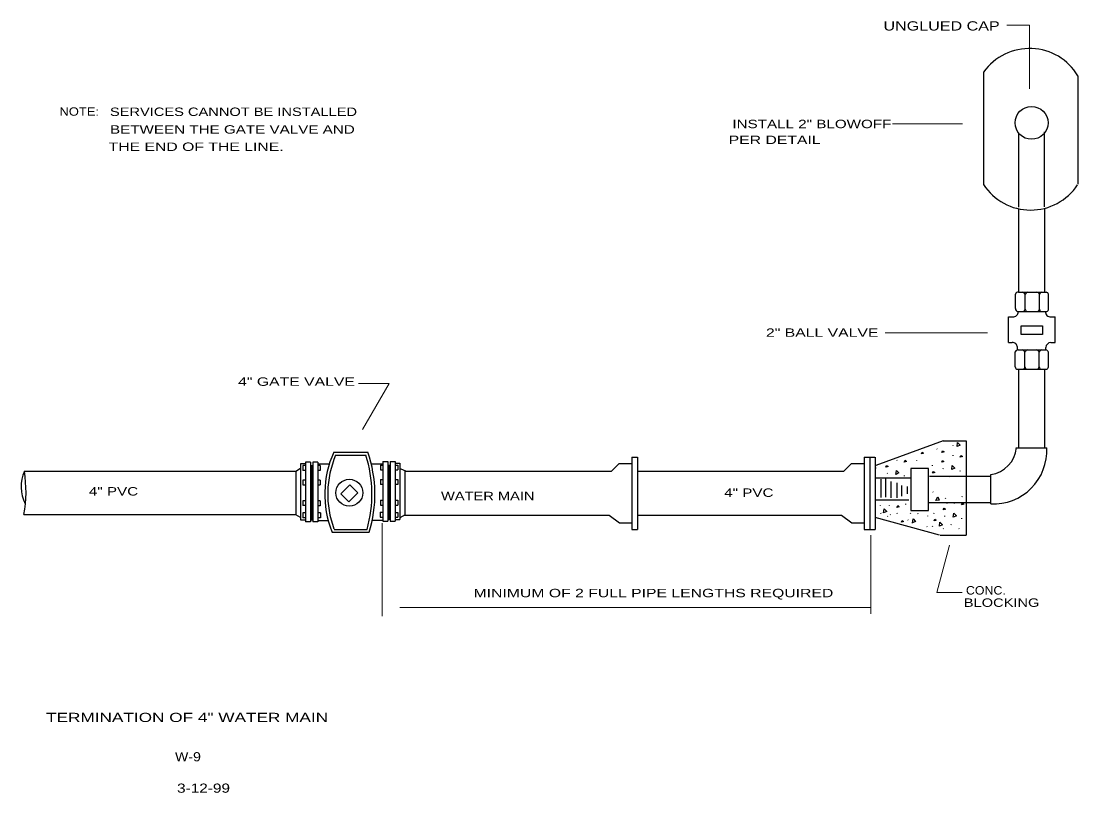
# Model space of a CAD drawing. Extents: x -7025 to 22381, y -5992 to 22381.
import ezdxf

# ---------------------------------------------------------------- set-up
doc = ezdxf.new("R2010")
doc.units = 0
doc.header["$LTSCALE"] = 44
doc.layers.add('10', color=7, linetype='Continuous', lineweight=25)
doc.layers.add('8', color=7, linetype='Continuous', lineweight=25)
doc.layers.add('63', color=7, linetype='Continuous')

msp = doc.modelspace()

# ---------------------------------------------------------------- linework, layer by layer
at = {"layer": '10', "lineweight": 13}
for p in [(5860.09, 4045.84), (6159.44, 3211.02)]:
    msp.add_line(p, (6159.44, 4045.84), dxfattribs=at)
at = {"layer": '10'}
for p, q in [((5556.34, 3431.83), (5556.34, 1960.63)), ((6789.62, 3382.92), (6789.62, 1963.59)), ((6014.85, 1646.72), (6014.85, 554.8)), ((6351.7, 1653.63), (6351.7, 555.09)), ((6014.85, -455.02), (6014.85, -1479.97)), ((6351.7, -455.02), (6351.7, -1479.97)), ((5986, -1479.97), (6383.66, -1479.97)), ((5336.35, -1850.73), (5650.95, -1850.73)), ((5650.95, -2215.08), (5650.95, -1831.58)), ((5336.35, -2193.99), (5650.95, -2193.99))]:
    msp.add_line(p, q, dxfattribs=at)
for centre, radius, start, end in [((6171.67, 2364.19), 737.02, 213.30888, 326.50744), ((5593.2, -1439.93), 395.89, 278.38764, 354.36289), ((5683.12, -1515.14), 700.68, 267.36812, 2.87343)]:
    msp.add_arc(centre, radius, start, end, dxfattribs=at)
msp.add_ellipse((6153.35, 3003.5), major_axis=(621.45, 403.25), ratio=0.99064, start_param=6.244953, end_param=8.2236224, dxfattribs=at)
at = {"layer": '8', "lineweight": 13}
for p, q in [((4364.6, 2753.58), (5280.19, 2753.58)), ((4268.41, 22.2), (5606.83, 22.2)), ((-2303.35, -2466.52), (-2303.35, -3679.88)), ((4084.15, -2622.54), (4084.15, -3653.6)), ((-2072.76, -3568.96), (4076.83, -3568.96))]:
    msp.add_line(p, q, dxfattribs=at)
at = {"layer": '8'}
for p, q in [((6353.02, 1667.45), (6353.02, 2647.99)), ((6016.43, 1664), (6016.43, 2623.45)), ((6011.91, 555.09), (6323.93, 555.09)), ((6328.81, 555.09), (6374.18, 555.09)), ((5972.79, 338.07), (5972.79, 527.19)), ((6101.04, 331.07), (6101.04, 525.81)), ((6287.2, 331.37), (6287.2, 524.5)), ((6407.29, 331.3), (6407.29, 523.89)), ((6004.32, 302.31), (6384.9, 302.31)), ((6441.15, 231.13), (6492.77, 231.13)), ((6492.77, -105.49), (6492.77, 229.65)), ((5881.3, -104.04), (5929.37, -104.04)), ((6435.28, -105.49), (6492.77, -105.49)), ((5971.55, -420.88), (5971.55, -224.95)), ((5999.48, -199.18), (5999.48, -164.66)), ((6009.12, -200.62), (6321.15, -200.62)), ((6098.25, -424.64), (6098.25, -229.91)), ((6284.41, -424.35), (6284.41, -231.21)), ((6326.02, -200.62), (6371.39, -200.62)), ((6372, -199.17), (6372, -168.15)), ((6404.51, -424.42), (6404.51, -231.82)), ((6003.22, -455.02), (6383.8, -455.02)), ((5029.44, -1389.75), (4148.33, -1712.98)), ((4944.95, -1493.72), (4948.65, -1499.27)), ((5029.44, -1389.75), (5330.2, -1389.75)), ((5152.97, -1445.65), (5156.67, -1451.21)), ((5330.2, -1389.75), (5330.2, -1851.54)), ((-2938.18, -1539.42), (-2491.16, -1539.42)), ((-2913.03, -1577.84), (-2517.17, -1577.84)), ((960.96, -1604.51), (960.96, -2548.59)), ((960.96, -1604.51), (1032.77, -1604.51)), ((1032.77, -1604.51), (1032.77, -2548.59)), ((3997.35, -1604.51), (3997.35, -2548.59)), ((3997.35, -1604.51), (4137.42, -1604.51)), ((4069.15, -1604.51), (4069.15, -2548.59)), ((4140.96, -1604.51), (4140.96, -2548.59)), ((4422.25, -1643.26), (4425.95, -1648.81)), ((4678.27, -1643.26), (4681.97, -1648.81)), ((5152.97, -1579.17), (5156.67, -1584.72)), ((-6982.69, -1787.37), (-3440.06, -1787.37)), ((-3435.58, -1785.77), (-3370.74, -1747.45)), ((-3435.58, -1785.77), (-3435.58, -2355.15)), ((-3305.9, -1690.39), (-3370.74, -1690.39)), ((-3343.2, -1713.77), (-3343.2, -1777.01)), ((-3305.9, -1713.77), (-3343.2, -1713.77)), ((-3305.9, -1777.01), (-3343.2, -1777.01)), ((-3241.07, -1668.51), (-3306.33, -1668.51)), ((-3305.9, -1668.51), (-3305.9, -2446.56)), ((-3241.07, -1668.51), (-3241.07, -2446.56)), ((-3146.77, -1668.51), (-3211.61, -1668.51)), ((-3211.61, -1668.51), (-3211.61, -2446.56)), ((-3113.71, -1713.77), (-3149.54, -1713.77)), ((-3113.71, -1777.01), (-3149.54, -1777.01)), ((-3146.77, -1668.51), (-3146.77, -2446.56)), ((-3113.71, -1713.71), (-3146.77, -1713.71)), ((-3113.71, -1776.81), (-3146.77, -1776.81)), ((-3144.17, -1690.61), (-2999.81, -1690.61)), ((-3113.71, -1713.77), (-3113.71, -1777.01)), ((-2444.53, -1690.61), (-2300.74, -1690.61)), ((-2328.88, -1706.81), (-2295.82, -1706.81)), ((-2328.88, -1706.87), (-2328.88, -1770.11)), ((-2328.88, -1706.87), (-2295.82, -1706.87)), ((-2328.88, -1769.91), (-2295.82, -1769.91)), ((-2328.88, -1770.11), (-2295.82, -1770.11)), ((-2295.82, -1661.61), (-2295.82, -2439.65)), ((-2295.82, -1661.61), (-2230.98, -1661.61)), ((-2230.98, -1661.61), (-2230.98, -2439.65)), ((-2201.53, -1661.61), (-2201.53, -2439.65)), ((-2201.53, -1661.61), (-2136.69, -1661.61)), ((-2136.69, -1661.61), (-2136.69, -2439.65)), ((-2136.69, -1683.48), (-2071.85, -1683.48)), ((-2136.69, -1706.87), (-2099.4, -1706.87)), ((-2136.69, -1770.11), (-2099.4, -1770.11)), ((-2099.4, -1706.87), (-2099.4, -1770.11)), ((-2071.85, -1683.48), (-2071.85, -2417.78)), ((-2007.01, -1780.05), (-2071.85, -1751.26)), ((-2006.65, -1774.73), (-2006.65, -2357.83)), ((-1999.19, -1787.37), (-1667.64, -1787.37)), ((-1690.63, -1787.37), (-1357.26, -1787.37)), ((-1403.24, -1787.37), (391.38, -1787.37)), ((7.24, -1787.37), (642.18, -1787.37)), ((641.7, -1787.37), (694.38, -1787.37)), ((694.38, -1787.37), (792.04, -1684.64)), ((792.04, -1684.64), (960.96, -1684.64)), ((1032.77, -1787.37), (1391.25, -1787.37)), ((1246.73, -1787.37), (3682.33, -1787.37)), ((3678.09, -1787.37), (3730.76, -1787.37)), ((3730.76, -1787.37), (3828.42, -1684.64)), ((3828.42, -1684.64), (3997.35, -1684.64)), ((4149.7, -1741.02), (4153.03, -1742.5)), ((4887.49, -1717), (4891.19, -1708.67)), ((5028.09, -1754.92), (5031.79, -1746.6)), ((5248.01, -1778.16), (5248.94, -1786.48)), ((-3343.2, -1902.78), (-3343.2, -1966.02)), ((-3305.9, -1902.78), (-3343.2, -1902.78)), ((-3114.6, -1902.58), (-3146.77, -1902.58)), ((-3114.6, -1902.78), (-3146.02, -1902.78)), ((-3114.6, -1902.78), (-3114.6, -1966.02)), ((-2327.99, -1895.68), (-2295.82, -1895.68)), ((-2327.99, -1895.87), (-2327.99, -1959.12)), ((-2327.99, -1895.87), (-2296.57, -1895.87)), ((-2136.69, -1895.87), (-2099.4, -1895.87)), ((-2099.4, -1895.87), (-2099.4, -1959.12)), ((4141.69, -1871.53), (4598.73, -1871.53)), ((4217.64, -2131.91), (4217.64, -1892.77)), ((4279.96, -2128.17), (4279.96, -1885.43)), ((4297.38, -1819.01), (4301.08, -1810.69)), ((4349.21, -2135.05), (4349.21, -1920.1)), ((4517.3, -1842.25), (4518.23, -1850.57)), ((4848.02, -1850.73), (5042.24, -1850.73)), ((5042.24, -1850.73), (5327.68, -1850.73)), ((5112.27, -1862.22), (5115.97, -1853.9)), ((5330.2, -1851.54), (5330.2, -2622.75)), ((-3343.2, -1966.02), (-3305.9, -1966.02)), ((-3146.77, -1966.02), (-3114.6, -1966.02)), ((-2295.82, -1959.12), (-2327.99, -1959.12)), ((-2099.4, -1959.12), (-2136.69, -1959.12)), ((4143.64, -1995.55), (4146.97, -1997.03)), ((4425.39, -2135.05), (4425.39, -1940.9)), ((4487.71, -2114.24), (4487.71, -1975.57)), ((4563.89, -2083.81), (4563.89, -1986.74)), ((4892.2, -2055.84), (4895.9, -2061.39)), ((-3305.9, -2173.5), (-3343.2, -2173.5)), ((-3343.2, -2173.5), (-3343.2, -2236.74)), ((-3113.71, -2173.17), (-3146.77, -2173.17)), ((-3113.71, -2173.15), (-3113.71, -2239.01)), ((-3113.71, -2173.17), (-3113.71, -2238.59)), ((-2328.88, -2166.25), (-2328.88, -2232.11)), ((-2328.88, -2166.26), (-2295.82, -2166.26)), ((-2328.88, -2166.26), (-2328.88, -2231.69)), ((-2136.69, -2166.59), (-2099.4, -2166.59)), ((-2099.4, -2166.59), (-2099.4, -2229.83)), ((4148.61, -2159.32), (4577.95, -2159.32)), ((4841.1, -2193.99), (5318.96, -2193.99)), ((5057.79, -2143.57), (5061.49, -2135.25)), ((5079.6, -2208.43), (5077.38, -2209.91)), ((5173.41, -2202.77), (5177.11, -2208.32)), ((5277.01, -2122.3), (5280.72, -2113.97)), ((-3305.9, -2236.74), (-3343.2, -2236.74)), ((-3343.2, -2331.46), (-3343.2, -2394.71)), ((-3305.9, -2331.46), (-3343.2, -2331.46)), ((-3113.71, -2238.59), (-3146.77, -2238.59)), ((-3111.81, -2331.35), (-3146.77, -2331.35)), ((-3111.81, -2331.35), (-3111.81, -2396.61)), ((-2330.78, -2324.45), (-2295.82, -2324.45)), ((-2330.78, -2324.45), (-2330.78, -2389.7)), ((-2328.88, -2231.69), (-2295.82, -2231.69)), ((-2136.69, -2229.83), (-2099.4, -2229.83)), ((-2136.69, -2324.56), (-2099.4, -2324.56)), ((-2099.4, -2324.56), (-2099.4, -2387.8)), ((4203.57, -2236.06), (4207.27, -2241.61)), ((4208.91, -2332.19), (4212.61, -2337.74)), ((4320.91, -2230.72), (4324.61, -2236.27)), ((4422.25, -2332.19), (4425.95, -2337.74)), ((4534.26, -2214.7), (4537.96, -2220.25)), ((4598.26, -2332.19), (4601.96, -2337.74)), ((4694.27, -2337.53), (4697.97, -2343.08)), ((4831.01, -2253.12), (4834.34, -2254.6)), ((4907.93, -2340.6), (4911.63, -2332.27)), ((-6987.5, -2354.76), (-3442.83, -2354.76)), ((-3370.74, -2390.47), (-3435.58, -2355.15)), ((-3305.9, -2394.71), (-3343.2, -2394.71)), ((-3243.45, -2446.56), (-3305.9, -2446.56)), ((-3146.77, -2446.56), (-3211.09, -2446.56)), ((-3111.9, -2396.56), (-3146.77, -2396.56)), ((-3143.02, -2431.88), (-3007.57, -2431.88)), ((-2430.71, -2428.49), (-2297.55, -2428.49)), ((-2330.69, -2389.66), (-2295.82, -2389.66)), ((-2295.82, -2439.65), (-2231.5, -2439.65)), ((-2200.64, -2439.65), (-2136.69, -2439.65)), ((-2136.69, -2387.8), (-2099.4, -2387.8)), ((-2136.69, -2417.78), (-2071.85, -2417.78)), ((-2005.4, -2357.12), (-2071.97, -2396.39)), ((-2011.95, -2362.15), (-1748.11, -2362.15)), ((-1805.59, -2362.15), (110.39, -2362.15)), ((-1380.25, -2362.15), (-1178.93, -2362.15)), ((-18.55, -2362.15), (647.92, -2362.15)), ((584.98, -2362.15), (661.43, -2362.15)), ((661.43, -2362.15), (799.24, -2462.79)), ((799.24, -2462.79), (960.96, -2461.34)), ((1032.77, -2362.15), (1403.78, -2362.15)), ((1322.36, -2362.15), (3635.67, -2362.15)), ((1722.41, -2362.15), (1797.07, -2362.15)), ((3621.37, -2362.15), (3697.82, -2362.15)), ((3697.82, -2362.15), (3835.62, -2462.79)), ((3835.62, -2462.79), (3997.35, -2461.34)), ((4980.38, -2623.23), (4138.74, -2392)), ((4299.58, -2374.91), (4303.28, -2380.47)), ((4336.91, -2353.55), (4340.61, -2359.1)), ((4566.26, -2422.98), (4569.96, -2428.53)), ((4821.92, -2371.29), (4825.25, -2372.77)), ((5048.54, -2378.53), (5052.24, -2370.2)), ((5132.71, -2485.83), (5136.41, -2477.5)), ((5268.46, -2401.76), (5269.39, -2410.08)), ((-2962.98, -2585.27), (-2473.78, -2585.27)), ((-2933.55, -2546.84), (-2502.47, -2546.84)), ((960.96, -2548.59), (1032.77, -2548.59)), ((3997.35, -2548.59), (4140.96, -2548.59)), ((4816.95, -2508.43), (4820.65, -2513.98)), ((4886.28, -2503.09), (4889.98, -2508.64)), ((4991.35, -2622.75), (5330.2, -2622.75)), ((5030.29, -2535.13), (5033.99, -2540.68)), ((5232.97, -2535.13), (5236.67, -2540.68))]:
    msp.add_line(p, q, dxfattribs=at)
at = {"layer": '8', "lineweight": 35}
for p, q in [((-3226.75, -1708.47), (-3226.75, -2429.77)), ((-2216.48, -1701.56), (-2216.48, -2422.87))]:
    msp.add_line(p, q, dxfattribs=at)
at = {"layer": '8'}
for points in [[(5881.3, -104.04), (5881.3, 232.9), (5935.93, 232.9)], [(5209.96, -1465.42), (5217.3, -1412.55), (5250.42, -1446.76), (5210.83, -1465.11)], [(-3370.74, -1690.39), (-3370.74, -2424.68), (-3305.9, -2424.68)], [(4409.91, -1828.58), (4417.25, -1775.71), (4450.37, -1809.92), (4410.78, -1828.27)], [(5140.63, -1764.49), (5147.96, -1711.62), (5181.08, -1745.83), (5141.49, -1764.18)], [(4932.91, -2168.55), (4957.88, -2121.37), (4977.31, -2164.85), (4933.84, -2168.55)], [(4249.9, -2330.6), (4257.23, -2277.73), (4290.36, -2311.93), (4250.77, -2330.28)], [(5161.07, -2388.1), (5168.41, -2335.23), (5201.53, -2369.44), (5161.94, -2387.78)], [(4628.59, -2464.11), (4635.93, -2411.24), (4669.05, -2445.45), (4629.46, -2463.79)], [(4979.73, -2505.59), (4987.06, -2452.72), (5020.19, -2486.93), (4980.59, -2505.28)]]:
    msp.add_lwpolyline(points, dxfattribs=at)
for points in [[(6047.23, 111.67), (6325.48, 111.67), (6325.48, 0.22), (6047.23, 0.22)], [(4519.38, -1667.31), (4530.48, -1644.18), (4548.98, -1658.06)], [(4743.4, -1560.5), (4754.49, -1537.37), (4772.99, -1551.25)], [(5009.77, -1669.34), (5020.87, -1646.22), (5039.37, -1660.09)], [(5010.08, -1544.47), (5021.18, -1521.35), (5039.68, -1535.22)], [(5250.09, -1603.22), (5261.19, -1580.09), (5279.69, -1593.97)], [(4279.06, -1733.43), (4290.16, -1710.3), (4308.66, -1724.18)], [(4607.91, -2300.21), (4836.82, -2300.21), (4836.82, -1750.13), (4607.91, -1750.13)], [(4889.34, -1814.12), (4900.44, -1791), (4918.94, -1804.87)], [(-2742.07, -2187.41), (-2623.12, -2068.45), (-2727.8, -1963.77), (-2846.75, -2082.73)], [(5270.54, -2226.82), (5281.64, -2203.7), (5300.14, -2217.57)], [(4423.37, -2260.11), (4434.47, -2236.98), (4452.97, -2250.86)], [(5030.22, -2292.95), (5041.32, -2269.82), (5059.82, -2283.7)], [(4482.04, -2452.37), (4493.14, -2429.25), (4511.64, -2443.12)], [(4909.79, -2437.73), (4920.88, -2414.6), (4939.38, -2428.48)]]:
    msp.add_lwpolyline(points, close=True, dxfattribs=at)
at = {"layer": '8', "lineweight": 13}
for points in [[(-2560.26, -1243.3), (-2211.42, -640.76), (-2613.17, -640.76)], [(5110.79, -2753.17), (4944.18, -3371.99), (5277.4, -3371.99)]]:
    msp.add_lwpolyline(points, dxfattribs=at)
at = {"layer": '8'}
for centre, radius in [((6184.67, 2767.25), 215.08), ((-2734.19, -2069.07), 176.12)]:
    msp.add_circle(centre, radius, dxfattribs=at)
for centre, radius, start, end in [((6013.01, 511.75), 43.09, 89.98587, 157.96292), ((6057.99, 511.28), 44.23, 13.00257, 79.62909), ((6143.72, 511.63), 44.97, 103.36638, 167.45977), ((6244.82, 511.28), 44.23, 16.641, 79.62909), ((6330.13, 511.1), 44.97, 103.36638, 163.03518), ((6364.73, 511.89), 44.23, 15.75189, 77.66334), ((5944.58, 298.04), 65.7, 264.42405, 1.22811), ((6008.49, 337.77), 35.7, 179.51488, 263.2981), ((6065.4, 337.23), 36.13, 284.68764, 350.59305), ((6133.95, 333.83), 33, 184.33742, 252.7307), ((6251.57, 337.33), 36.13, 284.68764, 350.59305), ((6320.14, 333.81), 33, 184.33742, 252.7307), ((6430.6, 296.27), 65.7, 174.70206, 277.56002), ((6371.46, 335.87), 36.13, 291.80104, 352.73767), ((6242.04, -244.44), 44.23, 16.641, 79.62909), ((6327.35, -244.61), 44.97, 103.36638, 163.03518), ((6361.94, -243.83), 44.23, 15.75189, 77.66334), ((6006.9, -419.52), 35.7, 183.00987, 263.2981), ((6062.61, -418.48), 36.13, 284.68764, 350.59305), ((6131.16, -421.89), 33, 184.33742, 252.7307), ((6248.78, -418.39), 36.13, 284.68764, 350.59305), ((6317.35, -421.9), 33, 184.33742, 252.7307), ((6368.67, -419.85), 36.13, 291.80104, 352.73767), ((-1714.47, -2087.94), 1341.02, 155.85586, 201.36692), ((-1714.47, -2087.94), 1302.59, 156.94595, 200.31216), ((-4096.17, -2089.15), 1658.12, 343.97656, 17.96077), ((-4096.17, -2089.15), 1696.55, 342.99655, 18.90693), ((-6529.47, -1986.34), 495.05, 156.26579, 207.18557), ((-8589.36, -2056.55), 1628.97, 349.49476, 9.48249)]:
    msp.add_arc(centre, radius, start, end, dxfattribs=at)
for centre, major_axis, ratio, start_param, end_param in [((5932.69, -169.72), (67.18, 2.96), 0.976995, 6.28318531, 7.85706456), ((6437.69, -168.15), (-65.7, 0), 0.957316, 4.72946775, 6.28318531), ((6010.22, -243.97), (0, 43.37), 0.993534, 0.03254215, 1.10543061), ((6055.2, -244.43), (-45.36, 0), 0.975151, 3.44017229, 4.53138244), ((6140.93, -244.09), (-44.97, 0), 0.990249, 4.94567628, 5.96283633)]:
    msp.add_ellipse(centre, major_axis=major_axis, ratio=ratio, start_param=start_param, end_param=end_param, dxfattribs=at)

# ---------------------------------------------------------------- texts
at = {"layer": '10', "width": 1.3}
msp.add_text('UNGLUED CAP', height=121, dxfattribs=at).set_placement((4248.26, 3974.15))
at = {"layer": '63'}
for s, width, p in [('TERMINATION OF 4" WATER MAIN', 1.4, (-6698.4, -5065.65)), ('W-9', 1.15, (-5012.92, -5579.95))]:
    msp.add_text(s, height=120, dxfattribs=dict(at, width=width)).set_placement(p)
at = {"layer": '8'}
for s, height, width, p in [('NOTE: ', 110, 1.15, (-6523.33, 2860.17)), ('SERVICES CANNOT BE INSTALLED', 110, 1.3, (-5863.88, 2857.07)), ('INSTALL 2" BLOWOFF', 110, 1.35, (2273.14, 2697.66)), ('BETWEEN THE GATE VALVE AND', 110, 1.35, (-5862.85, 2626.01)), ('THE END OF THE LINE.', 110, 1.4, (-5881.15, 2399.73)), (' PER DETAIL', 110, 1.4, (2167.84, 2489.81)), ('2" BALL VALVE', 110, 1.4, (2712.61, -30.13)), ('4" GATE VALVE', 110, 1.4, (-4188.04, -670.48)), ('4" PVC', 110, 1.35, (-6138.93, -2104.82)), ('WATER MAIN', 110, 1.3, (-1535.46, -2165.7)), ('4" PVC', 110, 1.35, (2166.33, -2122.32)), ('CONC. ', 110, 1.1, (5326.45, -3399.39)), ('MINIMUM OF 2 FULL PIPE LENGTHS REQUIRED', 110, 1.4, (-1109.98, -3434.7)), (' BLOCKING', 110, 1.3, (5245.45, -3560.19)), ('3-12-99', 120, 1.25, (-4985.89, -5990.26))]:
    msp.add_text(s, height=height, dxfattribs=dict(at, width=width)).set_placement(p)

doc.saveas('drawing.dxf')
